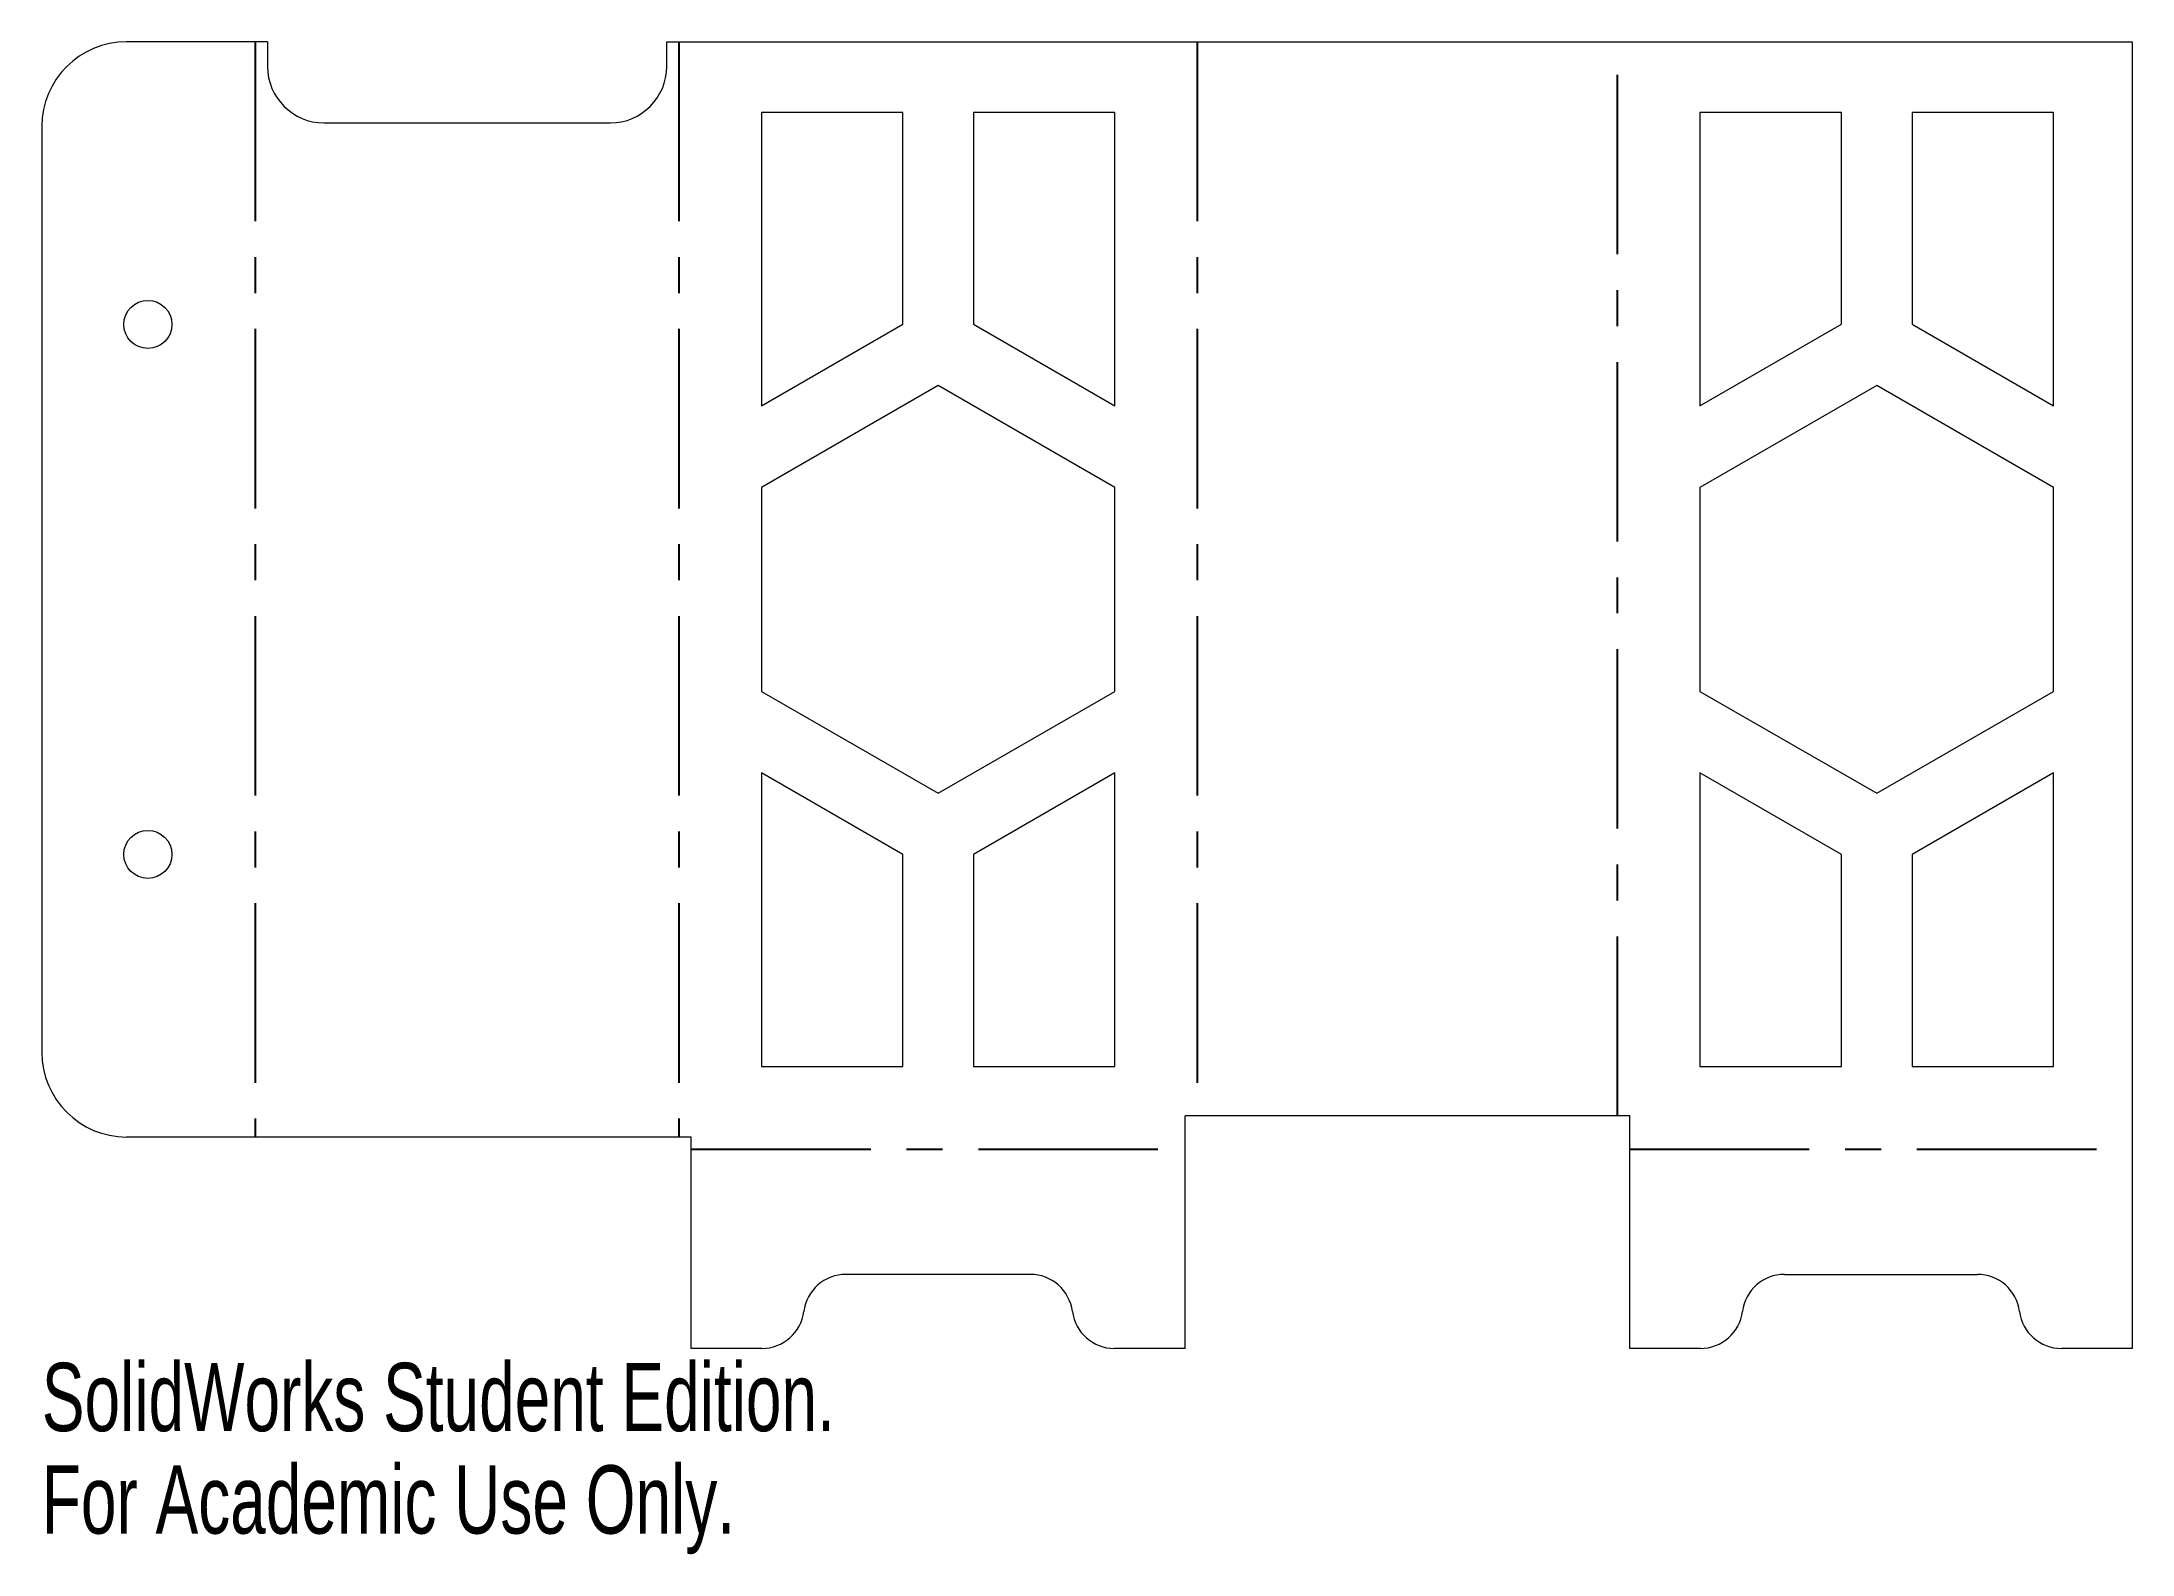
# Model space of a CAD drawing. Header units: millimetres. Extents: x -97 to 51, y -69 to 38.
import ezdxf

# ---------------------------------------------------------------- set-up
doc = ezdxf.new("R2010")
doc.units = ezdxf.units.MM
doc.linetypes.add('CENTERX2', pattern=[20.32, 12.7, -2.54, 2.54, -2.54])
doc.styles.add('SLDTEXTSTYLE0', font='TXT', dxfattribs={"width": 0.7})

msp = doc.modelspace()

# ---------------------------------------------------------------- linework, layer by layer
at = {"color": 7, "linetype": 'Continuous', "lineweight": 15}
for p, q in [((-80.62, 38), (-90.58, 38)), ((-80.62, 38), (-80.62, 36.26)), ((-52.38, 36.26), (-52.38, 38)), ((-52.38, 38), (51.26, 38)), ((51.26, 38), (51.26, -54.46)), ((-35.69, 33), (-45.69, 33)), ((-45.69, 33), (-45.69, 12.24)), ((-35.69, 18.01), (-35.69, 33)), ((-20.69, 33), (-30.69, 33)), ((-30.69, 33), (-30.69, 18.01)), ((-20.69, 12.24), (-20.69, 33)), ((30.69, 33), (20.69, 33)), ((20.69, 33), (20.69, 12.24)), ((30.69, 18.01), (30.69, 33)), ((45.69, 33), (35.69, 33)), ((35.69, 33), (35.69, 18.01)), ((45.69, 12.24), (45.69, 33)), ((-96.58, 32), (-96.58, -33.5)), ((-76.62, 32.26), (-56.38, 32.26)), ((-45.69, 12.24), (-35.69, 18.01)), ((-30.69, 18.01), (-20.69, 12.24)), ((20.69, 12.24), (30.69, 18.01)), ((35.69, 18.01), (45.69, 12.24)), ((-33.19, 13.68), (-45.69, 6.47)), ((-20.69, 6.47), (-33.19, 13.68)), ((33.19, 13.68), (20.69, 6.47)), ((45.69, 6.47), (33.19, 13.68)), ((-45.69, 6.47), (-45.69, -7.97)), ((-20.69, -7.97), (-20.69, 6.47)), ((20.69, 6.47), (20.69, -7.97)), ((45.69, -7.97), (45.69, 6.47)), ((-45.69, -7.97), (-33.19, -15.18)), ((-33.19, -15.18), (-20.69, -7.97)), ((20.69, -7.97), (33.19, -15.18)), ((33.19, -15.18), (45.69, -7.97)), ((-45.69, -13.74), (-45.69, -34.5)), ((-35.69, -19.51), (-45.69, -13.74)), ((-20.69, -13.74), (-30.69, -19.51)), ((-20.69, -34.5), (-20.69, -13.74)), ((30.69, -19.51), (20.69, -13.74)), ((20.69, -13.74), (20.69, -34.5)), ((45.69, -13.74), (35.69, -19.51)), ((45.69, -34.5), (45.69, -13.74)), ((-35.69, -34.5), (-35.69, -19.51)), ((-30.69, -19.51), (-30.69, -34.5)), ((30.69, -34.5), (30.69, -19.51)), ((35.69, -19.51), (35.69, -34.5)), ((-45.69, -34.5), (-35.69, -34.5)), ((-30.69, -34.5), (-20.69, -34.5)), ((20.69, -34.5), (30.69, -34.5)), ((35.69, -34.5), (45.69, -34.5)), ((15.72, -38), (-15.72, -38)), ((-15.72, -54.46), (-15.72, -38)), ((15.72, -54.46), (15.72, -38)), ((-50.66, -39.5), (-90.58, -39.5)), ((-50.66, -54.46), (-50.66, -39.5)), ((-26.67, -49.22), (-39.71, -49.22)), ((26.67, -49.22), (40.31, -49.22)), ((-45.66, -54.46), (-50.66, -54.46)), ((-15.72, -54.46), (-20.72, -54.46)), ((20.72, -54.46), (15.72, -54.46)), ((51.26, -54.46), (46.26, -54.46))]:
    msp.add_line(p, q, dxfattribs=at)
at = {"color": 7, "linetype": 'CENTERX2'}
for p, q in [((-81.48, 38), (-81.48, -39.5)), ((-51.52, 38), (-51.52, -39.5)), ((-14.86, 38), (-14.86, -38)), ((14.86, -38), (14.86, 38)), ((-50.66, -40.36), (-15.72, -40.36)), ((15.72, -40.36), (51.26, -40.36))]:
    msp.add_line(p, q, dxfattribs=at)
at = {"color": 7, "linetype": 'Continuous', "lineweight": 15}
for centre in [(-89.08, 18), (-89.08, -19.5)]:
    msp.add_circle(centre, 1.7, dxfattribs=at)
for centre, radius, start, end in [((-90.58, 32), 6, 90, 180), ((-76.62, 36.26), 4, 180, 270), ((-56.38, 36.26), 4, 270, 0), ((-90.58, -33.5), 6, 180, 270), ((-39.71, -52.22), 3, 90, 172.7037), ((-26.67, -52.22), 3, 7.2963, 90), ((26.67, -52.22), 3, 90, 172.7037), ((40.31, -52.22), 3, 7.2963, 90), ((-45.66, -51.46), 3, 270, 352.7037), ((-20.72, -51.46), 3, 187.2963, 270), ((20.72, -51.46), 3, 270, 352.7037), ((46.26, -51.46), 3, 187.2963, 270)]:
    msp.add_arc(centre, radius, start, end, dxfattribs=at)

# ---------------------------------------------------------------- texts
at = {"color": 7, "linetype": 'Continuous', "char_height": 4.8336, "attachment_point": 1, "style": 'SLDTEXTSTYLE0'}
for s, insert in [('SolidWorks Student Edition.', (-96.58, -55.48)), ('For Academic Use Only.', (-96.58, -62.73))]:
    msp.add_mtext(s, dxfattribs=dict(at, insert=insert))

doc.saveas('drawing.dxf')
